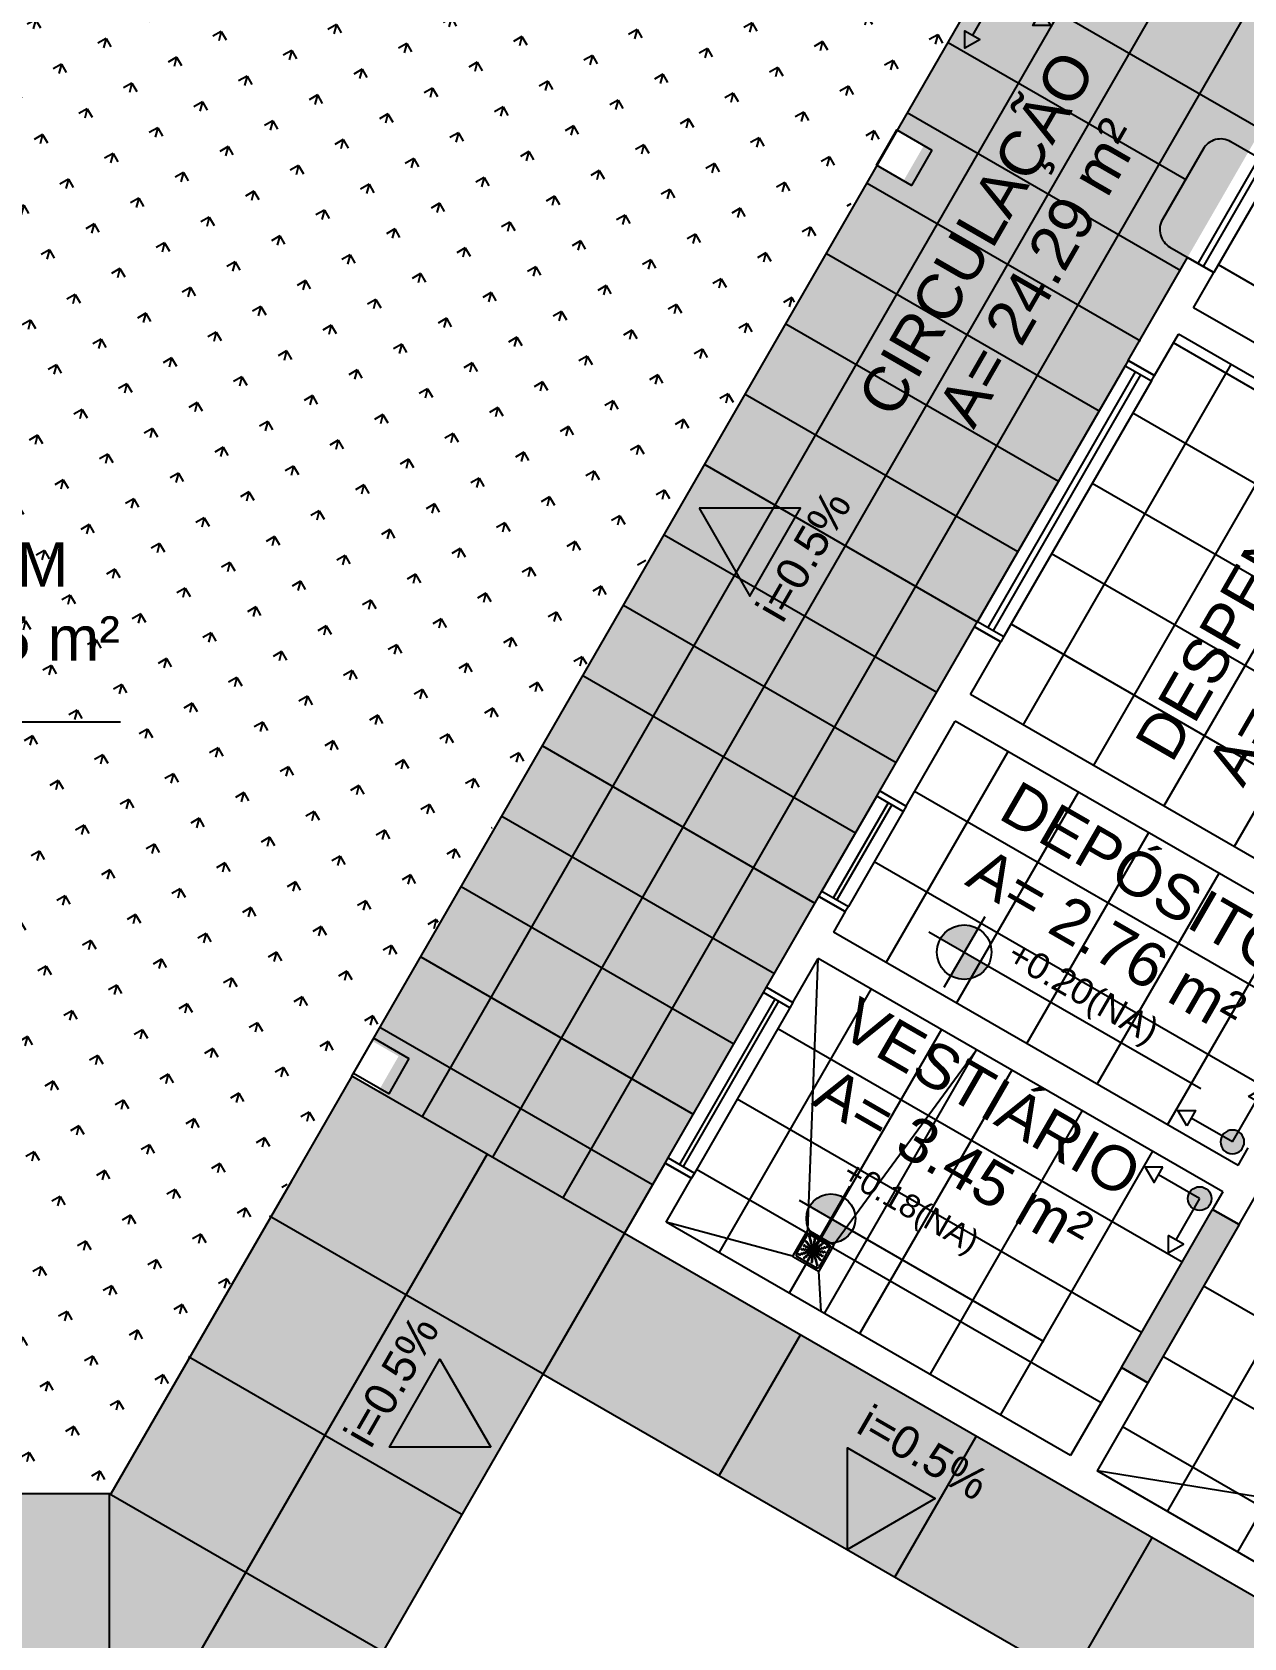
# Model space of a CAD drawing. Header units: millimetres. Extents: x 302 to 436, y 121 to 202.
# Drawn here: x 378.12 to 384.09, y 160.15 to 168.06 of the extents above; entities that cross this region are included whole.
import ezdxf

# ---------------------------------------------------------------- set-up
doc = ezdxf.new("R2010")
doc.units = ezdxf.units.MM
doc.linetypes.add('CONTINU', pattern=[0])
doc.linetypes.add('HIDDEN', pattern=[9.525, 6.35, -3.175])
for name, color, linetype in [('01', 1, 'Continuous'), ('A-ALV', 6, 'Continuous'), ('A-PARED', 5, 'Continuous'), ('A-PAREDE', 5, 'Continuous'), ('A-PISOS-IDEN', 253, 'Continuous'), ('A-PISOS-NIVEL', 1, 'Continuous'), ('A-SOLEIRA', 1, 'Continuous'), ('AR-ESQ', 2, 'Continuous'), ('AR-HACH', 252, 'Continuous'), ('AR-ID-PIS', 1, 'Continuous'), ('AR-VEGETAÇÃO_árvores', 96, 'HIDDEN'), ('ARQ-EQP-VISTA', 1, 'Continuous'), ('ARQ-ESQ-VISTA1', 2, 'Continuous'), ('ARQ-MOB-VISTA', 1, 'CONTINU'), ('ARQ-PIS-VISTA', 8, 'Continuous'), ('ARQ-SMB-1_100', 1, 'Continuous'), ('ARQ-TXT-1_050', 2, 'Continuous'), ('ARQ-TXT-1_100', 2, 'Continuous'), ('ARQ_PISOTÁTIL', 8, 'Continuous')]:
    doc.layers.add(name, color=color, linetype=linetype)
doc.styles.add('ESC-50-A20', font='arial.ttf', dxfattribs={"height": 0.1})
doc.styles.add('FNDE Texto Cota 0050', font='verdana.ttf', dxfattribs={"height": 0.08})

# ---------------------------------------------------------------- blocks, each defined once
blk = doc.blocks.new('GUICHÊ')
at = {"layer": 'ARQ-EQP-VISTA'}
for p, q in [((0.59, 0), (-0.01, 0)), ((0.59, -0.0608), (-0.01, -0.0608)), ((0.59, -0.0908), (-0.01, -0.0908))]:
    blk.add_line(p, q, dxfattribs=at)
blk.add_lwpolyline([(0.59, 0), (0.59, -0.25, -0.414214), (0.49, -0.35), (0.09, -0.35, -0.414214), (-0.01, -0.25), (-0.01, 0)], format="xyb", dxfattribs=at)
blk = doc.blocks.new('ind-pis')
at = {"layer": 'AR-ID-PIS'}
h = blk.add_hatch(color=252, dxfattribs=at)
h.dxf.hatch_style = 1
edge = h.paths.add_edge_path()
edge.add_arc((0, 0), 0.05, 0, 360)
for q in [(-0.2, 0), (0, -0.1995)]:
    blk.add_line((0, 0), q, dxfattribs=at)
for points in [[(-0.2, 0.0371), (-0.2642, 0), (-0.2, -0.0371)], [(-0.0371, -0.1995), (0, -0.2638), (0.0371, -0.1995)]]:
    blk.add_lwpolyline(points, close=True, dxfattribs=at)
blk.add_circle((0, 0), 0.05, dxfattribs=at)
blk = doc.blocks.new('FNDE-Nível Planta-1_100')
at = {"linetype": 'Continuous', "ltscale": 0.5}
h = blk.add_hatch(color=1, dxfattribs=at)
h.paths.add_polyline_path([(135.6568, 7.8132), (135.6568, 7.9812, 0.414214), (135.4888, 7.8132)])
h.paths.add_polyline_path([(135.6568, 7.8132), (135.6568, 7.6452, 0.414214), (135.8248, 7.8132)])
at = {"color": 1}
for p, q in [((135.6568, 8.0652), (135.6568, 7.5612)), ((135.4048, 7.8132), (135.8248, 7.8132)), ((135.8248, 7.8132), (137.338, 7.8132))]:
    blk.add_line(p, q, dxfattribs=at)
blk.add_circle((135.6568, 7.8132), 0.168, dxfattribs=at)
blk = doc.blocks.new('A$C29B145EC')
at = {"layer": '01', "color": 251, "ltscale": 10}
for p, q in [((0, 0.688), (0, 0.012)), ((0.688, 0.7), (0.012, 0.7)), ((0.047, 0.607), (0.047, 0.093)), ((0.607, 0.653), (0.093, 0.653)), ((0.308, 0.379), (0.302, 0.366)), ((0.323, 0.393), (0.312, 0.383)), ((0.341, 0.4), (0.327, 0.395)), ((0.361, 0.4), (0.346, 0.401)), ((0.379, 0.392), (0.366, 0.398)), ((0.393, 0.377), (0.383, 0.388)), ((0.4, 0.359), (0.395, 0.373)), ((0.653, 0.093), (0.653, 0.607)), ((0.7, 0.012), (0.7, 0.688)), ((0.012, 0), (0.688, 0)), ((0.093, 0.047), (0.607, 0.047)), ((0.3, 0.361), (0.299, 0.346)), ((0.3, 0.341), (0.305, 0.327)), ((0.307, 0.323), (0.317, 0.312)), ((0.321, 0.308), (0.334, 0.302)), ((0.339, 0.3), (0.354, 0.299)), ((0.359, 0.3), (0.373, 0.305)), ((0.377, 0.307), (0.388, 0.317)), ((0.392, 0.321), (0.398, 0.334)), ((0.4, 0.339), (0.401, 0.354))]:
    blk.add_line(p, q, dxfattribs=at)
blk.add_circle((0.35, 0.35), 0.0321, dxfattribs=at)
for centre, radius, start, end in [((0.012, 0.688), 0.0117, 90, 180), ((0.093, 0.607), 0.0467, 90, 180), ((0.1, 0.6), 0.0117, 178.1581, 180), ((0.084, 0.576), 0.0245, 45, 79.4403), ((0.078, 0.448), 0.0245, 30.6878, 63.4223), ((0.072, 0.435), 0.0245, 30.6878, 47.2021), ((0.114, 0.46), 0.0245, 210.6878, 247.5), ((0.102, 0.635), 0.0245, 259.2868, 261.8122), ((0.095, 0.586), 0.0245, 45, 81.8122), ((0.12, 0.474), 0.0245, 210.6878, 247.5), ((0.084, 0.576), 0.0245, 8.1878, 45), ((0.114, 0.46), 0.0245, 247.5, 284.3122), ((0.133, 0.583), 0.0245, 188.1878, 225), ((0.12, 0.474), 0.0245, 247.5, 284.3122), ((0.095, 0.586), 0.0245, 8.1878, 45), ((0.133, 0.583), 0.0245, 225, 261.8122), ((0.143, 0.594), 0.0245, 188.1878, 225), ((0.126, 0.413), 0.0245, 67.5, 104.3122), ((0.143, 0.594), 0.0245, 225, 261.8122), ((0.132, 0.426), 0.0245, 67.5, 104.3122), ((0.126, 0.535), 0.0245, 45, 81.8122), ((0.126, 0.413), 0.0245, 30.6878, 67.5), ((0.136, 0.545), 0.0245, 45, 81.8122), ((0.132, 0.426), 0.0245, 30.6878, 67.5), ((0.126, 0.535), 0.0245, 8.1878, 45), ((0.168, 0.438), 0.0245, 210.6878, 247.5), ((0.174, 0.542), 0.0245, 188.1878, 225), ((0.136, 0.545), 0.0245, 8.1878, 45), ((0.174, 0.451), 0.0245, 210.6878, 247.5), ((0.174, 0.542), 0.0245, 225, 261.8122), ((0.168, 0.438), 0.0245, 247.5, 284.3122), ((0.185, 0.552), 0.0245, 188.1878, 225), ((0.174, 0.451), 0.0245, 247.5, 284.3122), ((0.185, 0.552), 0.0245, 225, 261.8122), ((0.167, 0.493), 0.0245, 45, 81.8122), ((0.18, 0.39), 0.0245, 67.5, 104.3122), ((0.186, 0.404), 0.0245, 67.5, 104.3122), ((0.178, 0.504), 0.0245, 45, 81.8122), ((0.167, 0.493), 0.0245, 8.1878, 45), ((0.18, 0.39), 0.0245, 30.6878, 67.5), ((0.216, 0.501), 0.0245, 188.1878, 225), ((0.178, 0.504), 0.0245, 8.1878, 45), ((0.186, 0.404), 0.0245, 30.6878, 67.5), ((0.216, 0.501), 0.0245, 225, 261.8122), ((0.222, 0.415), 0.0245, 210.6878, 247.5), ((0.226, 0.511), 0.0245, 188.1878, 225), ((0.228, 0.429), 0.0245, 210.6878, 247.5), ((0.226, 0.511), 0.0245, 225, 261.8122), ((0.209, 0.452), 0.0245, 45, 81.8122), ((0.222, 0.415), 0.0245, 247.5, 284.3122), ((0.228, 0.429), 0.0245, 247.5, 284.3122), ((0.219, 0.463), 0.0245, 45, 81.8122), ((0.209, 0.452), 0.0245, 8.1878, 45), ((0.234, 0.368), 0.0245, 67.5, 104.3122), ((0.257, 0.459), 0.0245, 188.1878, 225), ((0.24, 0.382), 0.0245, 67.5, 104.3122), ((0.261, 0.595), 0.0245, 165.6878, 202.5), ((0.219, 0.463), 0.0245, 8.1878, 45), ((0.213, 0.607), 0.0245, 345.6878, 11.3885), ((0.261, 0.595), 0.0245, 202.5, 239.3122), ((0.257, 0.459), 0.0245, 225, 261.8122), ((0.267, 0.47), 0.0245, 188.1878, 225), ((0.234, 0.368), 0.0245, 30.6878, 67.5), ((0.236, 0.553), 0.0245, 22.5, 59.3122), ((0.24, 0.382), 0.0245, 30.6878, 67.5), ((0.275, 0.6), 0.0245, 165.6878, 202.5), ((0.267, 0.47), 0.0245, 225, 261.8122), ((0.227, 0.612), 0.0245, 345.6878, 358.0205), ((0.275, 0.6), 0.0245, 202.5, 239.3122), ((0.25, 0.411), 0.0245, 45, 81.8122), ((0.276, 0.393), 0.0245, 210.6878, 247.5), ((0.236, 0.553), 0.0245, 345.6878, 22.5), ((0.283, 0.541), 0.0245, 165.6878, 202.5), ((0.283, 0.541), 0.0245, 202.5, 239.3122), ((0.282, 0.407), 0.0245, 210.6878, 247.5), ((0.25, 0.558), 0.0245, 22.5, 59.3122), ((0.26, 0.421), 0.0245, 45, 81.8122), ((0.25, 0.411), 0.0245, 8.1878, 45), ((0.276, 0.393), 0.0245, 247.5, 284.3122), ((0.258, 0.499), 0.0245, 22.5, 59.3122), ((0.25, 0.558), 0.0245, 345.6878, 22.5), ((0.297, 0.546), 0.0245, 165.6878, 202.5), ((0.282, 0.407), 0.0245, 247.5, 284.3122), ((0.297, 0.546), 0.0245, 202.5, 239.3122), ((0.298, 0.418), 0.0245, 188.1878, 225), ((0.26, 0.421), 0.0245, 8.1878, 45), ((0.258, 0.499), 0.0245, 345.6878, 22.5), ((0.306, 0.487), 0.0245, 165.6878, 202.5), ((0.298, 0.418), 0.0245, 225, 261.8122), ((0.288, 0.346), 0.0245, 67.5, 104.3122), ((0.306, 0.487), 0.0245, 202.5, 239.3122), ((0.272, 0.504), 0.0245, 22.5, 59.3122), ((0.309, 0.429), 0.0245, 188.1878, 225), ((0.294, 0.359), 0.0245, 67.5, 104.3122), ((0.309, 0.429), 0.0245, 225, 261.8122), ((0.281, 0.445), 0.0245, 22.5, 59.3122), ((0.272, 0.504), 0.0245, 345.6878, 22.5), ((0.32, 0.492), 0.0245, 165.6878, 202.5), ((0.291, 0.37), 0.0245, 45, 81.8122), ((0.32, 0.492), 0.0245, 202.5, 239.3122), ((0.294, 0.359), 0.0245, 53.9707, 67.5), ((0.281, 0.445), 0.0245, 345.6878, 22.5), ((0.328, 0.433), 0.0245, 165.6878, 202.5), ((0.302, 0.38), 0.0245, 45, 81.8122), ((0.328, 0.433), 0.0245, 202.5, 239.3122), ((0.295, 0.45), 0.0245, 22.5, 59.3122), ((0.291, 0.37), 0.0245, 34.116, 45), ((0.303, 0.391), 0.0245, 22.5, 59.3122), ((0.295, 0.45), 0.0245, 345.6878, 22.5), ((0.342, 0.438), 0.0245, 165.6878, 202.5), ((0.342, 0.438), 0.0245, 202.5, 239.3122), ((0.302, 0.38), 0.0245, 31.4707, 45), ((0.303, 0.391), 0.0245, 11.616, 22.5), ((0.317, 0.396), 0.0245, 22.5, 59.3122), ((0.361, 0.61), 0.0245, 177.0718, 216.8122), ((0.361, 0.552), 0.0245, 143.1878, 180), ((0.361, 0.552), 0.0245, 180, 216.8122), ((0.362, 0.493), 0.0245, 143.1878, 180), ((0.362, 0.493), 0.0245, 180, 216.8122), ((0.362, 0.435), 0.0245, 143.1878, 180), ((0.362, 0.435), 0.0245, 180, 216.8122), ((0.317, 0.396), 0.0245, 8.9707, 22.5), ((0.322, 0.581), 0.0245, 0, 36.8122), ((0.322, 0.581), 0.0245, 323.1878, 0), ((0.322, 0.522), 0.0245, 0, 36.8122), ((0.322, 0.522), 0.0245, 323.1878, 0), ((0.322, 0.464), 0.0245, 0, 36.8122), ((0.322, 0.464), 0.0245, 323.1878, 0), ((0.322, 0.405), 0.0245, 0, 36.8122), ((0.322, 0.405), 0.0245, 349.116, 0), ((0.376, 0.61), 0.0245, 177.0718, 216.8122), ((0.376, 0.552), 0.0245, 143.1878, 180), ((0.376, 0.552), 0.0245, 180, 216.8122), ((0.376, 0.493), 0.0245, 143.1878, 180), ((0.376, 0.493), 0.0245, 180, 216.8122), ((0.376, 0.435), 0.0245, 143.1878, 180), ((0.376, 0.435), 0.0245, 180, 216.8122), ((0.337, 0.581), 0.0245, 0, 36.8122), ((0.337, 0.581), 0.0245, 323.1878, 0), ((0.337, 0.522), 0.0245, 0, 36.8122), ((0.337, 0.522), 0.0245, 323.1878, 0), ((0.337, 0.464), 0.0245, 0, 36.8122), ((0.337, 0.464), 0.0245, 323.1878, 0), ((0.337, 0.405), 0.0245, 0, 36.8122), ((0.337, 0.405), 0.0245, 346.4707, 0), ((0.346, 0.412), 0.0245, 326.616, 337.5), ((0.346, 0.412), 0.0245, 337.5, 14.3122), ((0.393, 0.424), 0.0245, 157.5, 194.3122), ((0.393, 0.424), 0.0245, 120.6878, 157.5), ((0.359, 0.406), 0.0245, 323.9707, 337.5), ((0.368, 0.466), 0.0245, 300.6878, 337.5), ((0.407, 0.418), 0.0245, 157.5, 194.3122), ((0.359, 0.406), 0.0245, 337.5, 14.3122), ((0.37, 0.409), 0.0245, 304.116, 315), ((0.407, 0.418), 0.0245, 120.6878, 157.5), ((0.37, 0.409), 0.0245, 315, 351.8122), ((0.415, 0.478), 0.0245, 157.5, 194.3122), ((0.368, 0.466), 0.0245, 337.5, 14.3122), ((0.415, 0.478), 0.0245, 120.6878, 157.5), ((0.38, 0.398), 0.0245, 301.4707, 315), ((0.382, 0.46), 0.0245, 300.6878, 337.5), ((0.418, 0.402), 0.0245, 135, 171.8122), ((0.391, 0.397), 0.0245, 281.616, 292.5), ((0.38, 0.398), 0.0245, 315, 351.8122), ((0.391, 0.397), 0.0245, 292.5, 329.3122), ((0.418, 0.402), 0.0245, 98.1878, 135), ((0.39, 0.52), 0.0245, 300.6878, 337.5), ((0.382, 0.46), 0.0245, 337.5, 14.3122), ((0.429, 0.391), 0.0245, 135, 171.8122), ((0.429, 0.472), 0.0245, 157.5, 194.3122), ((0.429, 0.472), 0.0245, 120.6878, 157.5), ((0.396, 0.383), 0.0245, 292.5, 329.3122), ((0.429, 0.391), 0.0245, 98.1878, 135), ((0.433, 0.372), 0.0245, 112.5, 149.3122), ((0.438, 0.532), 0.0245, 157.5, 194.3122), ((0.39, 0.52), 0.0245, 337.5, 14.3122), ((0.411, 0.45), 0.0245, 278.1878, 315), ((0.438, 0.532), 0.0245, 120.6878, 157.5), ((0.404, 0.514), 0.0245, 300.6878, 337.5), ((0.438, 0.358), 0.0245, 112.5, 149.3122), ((0.433, 0.372), 0.0245, 75.6878, 112.5), ((0.413, 0.574), 0.0245, 300.6878, 337.5), ((0.421, 0.44), 0.0245, 278.1878, 315), ((0.451, 0.526), 0.0245, 157.5, 194.3122), ((0.404, 0.514), 0.0245, 337.5, 14.3122), ((0.411, 0.45), 0.0245, 315, 351.8122), ((0.451, 0.526), 0.0245, 120.6878, 157.5), ((0.438, 0.358), 0.0245, 75.6878, 112.5), ((0.46, 0.586), 0.0245, 157.5, 194.3122), ((0.413, 0.574), 0.0245, 337.5, 14.3122), ((0.459, 0.443), 0.0245, 135, 171.8122), ((0.46, 0.586), 0.0245, 120.6878, 157.5), ((0.445, 0.419), 0.0245, 255.6878, 292.5), ((0.426, 0.568), 0.0245, 300.6878, 337.5), ((0.421, 0.44), 0.0245, 315, 351.8122), ((0.459, 0.443), 0.0245, 98.1878, 135), ((0.45, 0.405), 0.0245, 255.6878, 292.5), ((0.47, 0.433), 0.0245, 135, 171.8122), ((0.435, 0.628), 0.0245, 300.6878, 317.2021), ((0.474, 0.58), 0.0245, 157.5, 194.3122), ((0.426, 0.568), 0.0245, 337.5, 14.3122), ((0.474, 0.58), 0.0245, 120.6878, 157.5), ((0.47, 0.433), 0.0245, 98.1878, 135), ((0.445, 0.419), 0.0245, 292.5, 329.3122), ((0.452, 0.491), 0.0245, 278.1878, 315), ((0.45, 0.405), 0.0245, 292.5, 329.3122), ((0.448, 0.622), 0.0245, 300.6878, 333.4223), ((0.463, 0.481), 0.0245, 278.1878, 315), ((0.487, 0.394), 0.0245, 112.5, 149.3122), ((0.452, 0.491), 0.0245, 315, 351.8122), ((0.492, 0.38), 0.0245, 112.5, 149.3122), ((0.501, 0.484), 0.0245, 135, 171.8122), ((0.487, 0.394), 0.0245, 75.6878, 112.5), ((0.463, 0.481), 0.0245, 315, 351.8122), ((0.501, 0.484), 0.0245, 98.1878, 135), ((0.492, 0.38), 0.0245, 75.6878, 112.5), ((0.511, 0.474), 0.0245, 135, 171.8122), ((0.499, 0.442), 0.0245, 255.6878, 292.5), ((0.511, 0.474), 0.0245, 98.1878, 135), ((0.493, 0.533), 0.0245, 278.1878, 315), ((0.504, 0.428), 0.0245, 255.6878, 292.5), ((0.504, 0.522), 0.0245, 278.1878, 315), ((0.499, 0.442), 0.0245, 292.5, 329.3122), ((0.493, 0.533), 0.0245, 315, 351.8122), ((0.504, 0.428), 0.0245, 292.5, 329.3122), ((0.542, 0.526), 0.0245, 135, 171.8122), ((0.541, 0.417), 0.0245, 112.5, 149.3122), ((0.504, 0.522), 0.0245, 315, 351.8122), ((0.542, 0.526), 0.0245, 98.1878, 135), ((0.546, 0.403), 0.0245, 112.5, 149.3122), ((0.552, 0.515), 0.0245, 135, 171.8122), ((0.541, 0.417), 0.0245, 75.6878, 112.5), ((0.552, 0.515), 0.0245, 98.1878, 135), ((0.546, 0.403), 0.0245, 75.6878, 112.5), ((0.535, 0.574), 0.0245, 278.1878, 315), ((0.553, 0.464), 0.0245, 255.6878, 292.5), ((0.545, 0.564), 0.0245, 278.1878, 315), ((0.535, 0.574), 0.0245, 315, 351.8122), ((0.558, 0.45), 0.0245, 255.6878, 292.5), ((0.583, 0.567), 0.0245, 135, 171.8122), ((0.553, 0.464), 0.0245, 292.5, 329.3122), ((0.545, 0.564), 0.0245, 315, 351.8122), ((0.583, 0.567), 0.0245, 98.1878, 135), ((0.558, 0.45), 0.0245, 292.5, 329.3122), ((0.594, 0.557), 0.0245, 135, 171.8122), ((0.595, 0.439), 0.0245, 112.5, 149.3122), ((0.594, 0.557), 0.0245, 98.1878, 135), ((0.576, 0.616), 0.0245, 278.1878, 315), ((0.6, 0.425), 0.0245, 112.5, 149.3122), ((0.595, 0.439), 0.0245, 75.6878, 112.5), ((0.586, 0.605), 0.0245, 278.1878, 315), ((0.6, 0.425), 0.0245, 75.6878, 112.5), ((0.576, 0.616), 0.0245, 315, 349.4403), ((0.607, 0.487), 0.0245, 255.6878, 281.3885), ((0.586, 0.605), 0.0245, 315, 351.8122), ((0.612, 0.473), 0.0245, 255.6878, 268.0205), ((0.607, 0.607), 0.0467, 0, 90), ((0.688, 0.688), 0.0117, 0, 90), ((0.012, 0.012), 0.0117, 180, 270), ((0.093, 0.093), 0.0467, 180, 270), ((0.09, 0.376), 0.0245, 267.0718, 270), ((0.09, 0.361), 0.0245, 267.0718, 270), ((0.088, 0.227), 0.0245, 75.6878, 88.0205), ((0.093, 0.213), 0.0245, 75.6878, 101.3885), ((0.114, 0.095), 0.0245, 135, 171.8122), ((0.065, 0.102), 0.0245, 349.2868, 351.8122), ((0.09, 0.376), 0.0245, 270, 306.8122), ((0.09, 0.361), 0.0245, 270, 306.8122), ((0.1, 0.275), 0.0245, 255.6878, 292.5), ((0.114, 0.095), 0.0245, 98.1878, 135), ((0.105, 0.261), 0.0245, 255.6878, 292.5), ((0.124, 0.084), 0.0245, 135, 169.4403), ((0.119, 0.337), 0.0245, 90, 126.8122), ((0.119, 0.322), 0.0245, 90, 126.8122), ((0.124, 0.084), 0.0245, 98.1878, 135), ((0.1, 0.275), 0.0245, 292.5, 329.3122), ((0.106, 0.143), 0.0245, 278.1878, 315), ((0.105, 0.261), 0.0245, 292.5, 329.3122), ((0.119, 0.337), 0.0245, 53.1878, 90), ((0.119, 0.322), 0.0245, 53.1878, 90), ((0.117, 0.133), 0.0245, 278.1878, 315), ((0.142, 0.25), 0.0245, 112.5, 149.3122), ((0.106, 0.143), 0.0245, 315, 351.8122), ((0.147, 0.236), 0.0245, 112.5, 149.3122), ((0.155, 0.136), 0.0245, 135, 171.8122), ((0.142, 0.25), 0.0245, 75.6878, 112.5), ((0.148, 0.376), 0.0245, 233.1878, 270), ((0.148, 0.361), 0.0245, 233.1878, 270), ((0.117, 0.133), 0.0245, 315, 351.8122), ((0.155, 0.136), 0.0245, 98.1878, 135), ((0.147, 0.236), 0.0245, 75.6878, 112.5), ((0.165, 0.126), 0.0245, 135, 171.8122), ((0.148, 0.376), 0.0245, 270, 306.8122), ((0.148, 0.361), 0.0245, 270, 306.8122), ((0.154, 0.297), 0.0245, 255.6878, 292.5), ((0.165, 0.126), 0.0245, 98.1878, 135), ((0.148, 0.185), 0.0245, 278.1878, 315), ((0.159, 0.283), 0.0245, 255.6878, 292.5), ((0.158, 0.174), 0.0245, 278.1878, 315), ((0.178, 0.337), 0.0245, 90, 126.8122), ((0.178, 0.322), 0.0245, 90, 126.8122), ((0.154, 0.297), 0.0245, 292.5, 329.3122), ((0.148, 0.185), 0.0245, 315, 351.8122), ((0.159, 0.283), 0.0245, 292.5, 329.3122), ((0.196, 0.178), 0.0245, 135, 171.8122), ((0.196, 0.272), 0.0245, 112.5, 149.3122), ((0.158, 0.174), 0.0245, 315, 351.8122), ((0.178, 0.337), 0.0245, 53.1878, 90), ((0.178, 0.322), 0.0245, 53.1878, 90), ((0.196, 0.178), 0.0245, 98.1878, 135), ((0.201, 0.258), 0.0245, 112.5, 149.3122), ((0.207, 0.167), 0.0245, 135, 171.8122), ((0.196, 0.272), 0.0245, 75.6878, 112.5), ((0.207, 0.167), 0.0245, 98.1878, 135), ((0.207, 0.376), 0.0245, 233.1878, 270), ((0.207, 0.362), 0.0245, 233.1878, 270), ((0.201, 0.258), 0.0245, 75.6878, 112.5), ((0.189, 0.226), 0.0245, 278.1878, 315), ((0.208, 0.32), 0.0245, 255.6878, 292.5), ((0.199, 0.216), 0.0245, 278.1878, 315), ((0.189, 0.226), 0.0245, 315, 351.8122), ((0.207, 0.376), 0.0245, 270, 306.8122), ((0.207, 0.362), 0.0245, 270, 306.8122), ((0.213, 0.306), 0.0245, 255.6878, 292.5), ((0.237, 0.219), 0.0245, 135, 171.8122), ((0.208, 0.32), 0.0245, 292.5, 329.3122), ((0.199, 0.216), 0.0245, 315, 351.8122), ((0.237, 0.219), 0.0245, 98.1878, 135), ((0.236, 0.337), 0.0245, 90, 126.8122), ((0.236, 0.322), 0.0245, 90, 126.8122), ((0.213, 0.306), 0.0245, 292.5, 329.3122), ((0.248, 0.209), 0.0245, 135, 171.8122), ((0.25, 0.295), 0.0245, 112.5, 149.3122), ((0.252, 0.078), 0.0245, 120.6878, 153.4223), ((0.248, 0.209), 0.0245, 98.1878, 135), ((0.255, 0.281), 0.0245, 112.5, 149.3122), ((0.23, 0.267), 0.0245, 278.1878, 315), ((0.236, 0.337), 0.0245, 53.1878, 90), ((0.236, 0.322), 0.0245, 53.1878, 90), ((0.226, 0.12), 0.0245, 300.6878, 337.5), ((0.25, 0.295), 0.0245, 75.6878, 112.5), ((0.241, 0.257), 0.0245, 278.1878, 315), ((0.255, 0.281), 0.0245, 75.6878, 112.5), ((0.23, 0.267), 0.0245, 315, 351.8122), ((0.265, 0.072), 0.0245, 120.6878, 137.2021), ((0.274, 0.132), 0.0245, 157.5, 194.3122), ((0.226, 0.12), 0.0245, 337.5, 14.3122), ((0.265, 0.376), 0.0245, 233.1878, 270), ((0.265, 0.362), 0.0245, 233.1878, 270), ((0.274, 0.132), 0.0245, 120.6878, 157.5), ((0.24, 0.114), 0.0245, 300.6878, 337.5), ((0.279, 0.26), 0.0245, 135, 171.8122), ((0.262, 0.342), 0.0245, 255.6878, 292.5), ((0.241, 0.257), 0.0245, 315, 351.8122), ((0.267, 0.328), 0.0245, 255.6878, 292.5), ((0.279, 0.26), 0.0245, 98.1878, 135), ((0.249, 0.174), 0.0245, 300.6878, 337.5), ((0.287, 0.126), 0.0245, 157.5, 194.3122), ((0.24, 0.114), 0.0245, 337.5, 14.3122), ((0.265, 0.376), 0.0245, 270, 306.8122), ((0.265, 0.362), 0.0245, 270, 306.8122), ((0.289, 0.25), 0.0245, 135, 171.8122), ((0.287, 0.126), 0.0245, 120.6878, 157.5), ((0.262, 0.342), 0.0245, 292.5, 329.3122), ((0.249, 0.174), 0.0245, 337.5, 14.3122), ((0.289, 0.25), 0.0245, 98.1878, 135), ((0.296, 0.186), 0.0245, 157.5, 194.3122), ((0.296, 0.186), 0.0245, 120.6878, 157.5), ((0.271, 0.309), 0.0245, 278.1878, 315), ((0.262, 0.168), 0.0245, 300.6878, 337.5), ((0.267, 0.328), 0.0245, 292.5, 329.3122), ((0.295, 0.337), 0.0245, 90, 126.8122), ((0.295, 0.322), 0.0245, 90, 126.8122), ((0.304, 0.317), 0.0245, 112.5, 149.3122), ((0.271, 0.228), 0.0245, 300.6878, 337.5), ((0.282, 0.298), 0.0245, 278.1878, 315), ((0.31, 0.18), 0.0245, 157.5, 194.3122), ((0.262, 0.168), 0.0245, 337.5, 14.3122), ((0.31, 0.18), 0.0245, 120.6878, 157.5), ((0.309, 0.303), 0.0245, 112.5, 149.3122), ((0.271, 0.309), 0.0245, 315, 351.8122), ((0.304, 0.317), 0.0245, 98.9707, 112.5), ((0.318, 0.24), 0.0245, 157.5, 194.3122), ((0.271, 0.228), 0.0245, 337.5, 14.3122), ((0.295, 0.337), 0.0245, 76.4707, 90), ((0.295, 0.322), 0.0245, 79.116, 90), ((0.32, 0.302), 0.0245, 135, 171.8122), ((0.318, 0.24), 0.0245, 120.6878, 157.5), ((0.285, 0.222), 0.0245, 300.6878, 337.5), ((0.288, 0.346), 0.0245, 56.616, 67.5), ((0.282, 0.298), 0.0245, 315, 351.8122), ((0.309, 0.303), 0.0245, 101.616, 112.5), ((0.32, 0.302), 0.0245, 121.4707, 135), ((0.33, 0.291), 0.0245, 135, 171.8122), ((0.293, 0.282), 0.0245, 300.6878, 337.5), ((0.285, 0.222), 0.0245, 337.5, 14.3122), ((0.332, 0.234), 0.0245, 157.5, 194.3122), ((0.332, 0.234), 0.0245, 120.6878, 157.5), ((0.33, 0.291), 0.0245, 124.116, 135), ((0.341, 0.294), 0.0245, 157.5, 194.3122), ((0.293, 0.282), 0.0245, 337.5, 14.3122), ((0.341, 0.294), 0.0245, 143.9707, 157.5), ((0.307, 0.276), 0.0245, 300.6878, 337.5), ((0.307, 0.276), 0.0245, 337.5, 14.3122), ((0.354, 0.288), 0.0245, 157.5, 194.3122), ((0.354, 0.288), 0.0245, 146.616, 157.5), ((0.363, 0.295), 0.0245, 166.4707, 180), ((0.363, 0.295), 0.0245, 180, 216.8122), ((0.363, 0.236), 0.0245, 143.1878, 180), ((0.363, 0.236), 0.0245, 180, 216.8122), ((0.363, 0.178), 0.0245, 143.1878, 180), ((0.363, 0.178), 0.0245, 180, 216.8122), ((0.363, 0.119), 0.0245, 143.1878, 180), ((0.363, 0.119), 0.0245, 180, 216.8122), ((0.324, 0.265), 0.0245, 0, 36.8122), ((0.324, 0.265), 0.0245, 323.1878, 0), ((0.324, 0.207), 0.0245, 0, 36.8122), ((0.324, 0.207), 0.0245, 323.1878, 0), ((0.324, 0.148), 0.0245, 0, 36.8122), ((0.324, 0.148), 0.0245, 323.1878, 0), ((0.324, 0.09), 0.0245, 0, 36.8122), ((0.324, 0.09), 0.0245, 357.0718, 0), ((0.378, 0.295), 0.0245, 169.116, 180), ((0.378, 0.295), 0.0245, 180, 216.8122), ((0.378, 0.236), 0.0245, 143.1878, 180), ((0.378, 0.236), 0.0245, 180, 216.8122), ((0.378, 0.178), 0.0245, 143.1878, 180), ((0.378, 0.178), 0.0245, 180, 216.8122), ((0.378, 0.119), 0.0245, 143.1878, 180), ((0.378, 0.119), 0.0245, 180, 216.8122), ((0.338, 0.265), 0.0245, 0, 36.8122), ((0.338, 0.265), 0.0245, 323.1878, 0), ((0.338, 0.207), 0.0245, 0, 36.8122), ((0.338, 0.207), 0.0245, 323.1878, 0), ((0.339, 0.148), 0.0245, 0, 36.8122), ((0.339, 0.148), 0.0245, 323.1878, 0), ((0.339, 0.09), 0.0245, 0, 36.8122), ((0.383, 0.304), 0.0245, 188.9707, 202.5), ((0.383, 0.304), 0.0245, 202.5, 239.3122), ((0.339, 0.09), 0.0245, 357.0718, 0), ((0.358, 0.262), 0.0245, 22.5, 59.3122), ((0.397, 0.309), 0.0245, 191.616, 202.5), ((0.397, 0.309), 0.0245, 202.5, 239.3122), ((0.398, 0.32), 0.0245, 211.4707, 225), ((0.398, 0.32), 0.0245, 225, 261.8122), ((0.358, 0.262), 0.0245, 345.6878, 22.5), ((0.405, 0.25), 0.0245, 165.6878, 202.5), ((0.405, 0.25), 0.0245, 202.5, 239.3122), ((0.372, 0.267), 0.0245, 22.5, 59.3122), ((0.409, 0.33), 0.0245, 214.116, 225), ((0.409, 0.33), 0.0245, 225, 261.8122), ((0.406, 0.341), 0.0245, 233.9707, 247.5), ((0.38, 0.208), 0.0245, 22.5, 59.3122), ((0.372, 0.267), 0.0245, 345.6878, 22.5), ((0.391, 0.271), 0.0245, 45, 81.8122), ((0.419, 0.255), 0.0245, 165.6878, 202.5), ((0.419, 0.255), 0.0245, 202.5, 239.3122), ((0.406, 0.341), 0.0245, 247.5, 284.3122), ((0.412, 0.354), 0.0245, 236.616, 247.5), ((0.396, 0.383), 0.0245, 278.9707, 292.5), ((0.405, 0.363), 0.0245, 256.4707, 270), ((0.405, 0.378), 0.0245, 259.116, 270), ((0.412, 0.354), 0.0245, 247.5, 284.3122), ((0.38, 0.208), 0.0245, 345.6878, 22.5), ((0.428, 0.196), 0.0245, 165.6878, 202.5), ((0.405, 0.378), 0.0245, 270, 306.8122), ((0.405, 0.363), 0.0245, 270, 306.8122), ((0.402, 0.282), 0.0245, 45, 81.8122), ((0.428, 0.196), 0.0245, 202.5, 239.3122), ((0.394, 0.213), 0.0245, 22.5, 59.3122), ((0.391, 0.271), 0.0245, 8.1878, 45), ((0.418, 0.293), 0.0245, 67.5, 104.3122), ((0.44, 0.279), 0.0245, 188.1878, 225), ((0.403, 0.154), 0.0245, 22.5, 59.3122), ((0.394, 0.213), 0.0245, 345.6878, 22.5), ((0.442, 0.201), 0.0245, 165.6878, 202.5), ((0.424, 0.307), 0.0245, 67.5, 104.3122), ((0.402, 0.282), 0.0245, 8.1878, 45), ((0.442, 0.201), 0.0245, 202.5, 239.3122), ((0.435, 0.338), 0.0245, 90, 126.8122), ((0.435, 0.324), 0.0245, 90, 126.8122), ((0.44, 0.279), 0.0245, 225, 261.8122), ((0.45, 0.289), 0.0245, 188.1878, 225), ((0.403, 0.154), 0.0245, 345.6878, 22.5), ((0.45, 0.142), 0.0245, 165.6878, 202.5), ((0.418, 0.293), 0.0245, 30.6878, 67.5), ((0.45, 0.142), 0.0245, 202.5, 239.3122), ((0.417, 0.159), 0.0245, 22.5, 59.3122), ((0.424, 0.307), 0.0245, 30.6878, 67.5), ((0.45, 0.289), 0.0245, 225, 261.8122), ((0.435, 0.338), 0.0245, 53.1878, 90), ((0.435, 0.324), 0.0245, 53.1878, 90), ((0.433, 0.23), 0.0245, 45, 81.8122), ((0.425, 0.1), 0.0245, 22.5, 59.3122), ((0.46, 0.318), 0.0245, 210.6878, 247.5), ((0.417, 0.159), 0.0245, 345.6878, 22.5), ((0.464, 0.147), 0.0245, 165.6878, 202.5), ((0.464, 0.147), 0.0245, 202.5, 239.3122), ((0.466, 0.332), 0.0245, 210.6878, 247.5), ((0.443, 0.241), 0.0245, 45, 81.8122), ((0.425, 0.1), 0.0245, 345.6878, 22.5), ((0.473, 0.088), 0.0245, 165.6878, 178.0205), ((0.464, 0.378), 0.0245, 233.1878, 270), ((0.464, 0.363), 0.0245, 233.1878, 270), ((0.433, 0.23), 0.0245, 8.1878, 45), ((0.46, 0.318), 0.0245, 247.5, 284.3122), ((0.439, 0.105), 0.0245, 22.5, 59.3122), ((0.466, 0.332), 0.0245, 247.5, 284.3122), ((0.481, 0.237), 0.0245, 188.1878, 225), ((0.443, 0.241), 0.0245, 8.1878, 45), ((0.439, 0.105), 0.0245, 345.6878, 22.5), ((0.487, 0.093), 0.0245, 165.6878, 191.3885), ((0.464, 0.378), 0.0245, 270, 306.8122), ((0.464, 0.363), 0.0245, 270, 306.8122), ((0.481, 0.237), 0.0245, 225, 261.8122), ((0.472, 0.271), 0.0245, 67.5, 104.3122), ((0.491, 0.248), 0.0245, 188.1878, 225), ((0.478, 0.285), 0.0245, 67.5, 104.3122), ((0.491, 0.248), 0.0245, 225, 261.8122), ((0.474, 0.189), 0.0245, 45, 81.8122), ((0.493, 0.338), 0.0245, 90, 126.8122), ((0.493, 0.324), 0.0245, 90, 126.8122), ((0.472, 0.271), 0.0245, 30.6878, 67.5), ((0.478, 0.285), 0.0245, 30.6878, 67.5), ((0.484, 0.199), 0.0245, 45, 81.8122), ((0.474, 0.189), 0.0245, 8.1878, 45), ((0.493, 0.338), 0.0245, 53.1878, 90), ((0.493, 0.324), 0.0245, 53.1878, 90), ((0.514, 0.296), 0.0245, 210.6878, 247.5), ((0.522, 0.196), 0.0245, 188.1878, 225), ((0.52, 0.31), 0.0245, 210.6878, 247.5), ((0.484, 0.199), 0.0245, 8.1878, 45), ((0.514, 0.296), 0.0245, 247.5, 284.3122), ((0.522, 0.196), 0.0245, 225, 261.8122), ((0.522, 0.378), 0.0245, 233.1878, 270), ((0.522, 0.363), 0.0245, 233.1878, 270), ((0.533, 0.207), 0.0245, 188.1878, 225), ((0.52, 0.31), 0.0245, 247.5, 284.3122), ((0.533, 0.207), 0.0245, 225, 261.8122), ((0.515, 0.148), 0.0245, 45, 81.8122), ((0.526, 0.249), 0.0245, 67.5, 104.3122), ((0.522, 0.378), 0.0245, 270, 306.8122), ((0.522, 0.363), 0.0245, 270, 306.8122), ((0.532, 0.262), 0.0245, 67.5, 104.3122), ((0.526, 0.158), 0.0245, 45, 81.8122), ((0.515, 0.148), 0.0245, 8.1878, 45), ((0.526, 0.249), 0.0245, 30.6878, 67.5), ((0.552, 0.339), 0.0245, 90, 126.8122), ((0.552, 0.324), 0.0245, 90, 126.8122), ((0.564, 0.155), 0.0245, 188.1878, 225), ((0.532, 0.262), 0.0245, 30.6878, 67.5), ((0.526, 0.158), 0.0245, 8.1878, 45), ((0.568, 0.274), 0.0245, 210.6878, 247.5), ((0.564, 0.155), 0.0245, 225, 261.8122), ((0.574, 0.165), 0.0245, 188.1878, 225), ((0.552, 0.339), 0.0245, 53.1878, 90), ((0.552, 0.324), 0.0245, 53.1878, 90), ((0.574, 0.287), 0.0245, 210.6878, 247.5), ((0.574, 0.165), 0.0245, 225, 261.8122), ((0.568, 0.274), 0.0245, 247.5, 284.3122), ((0.557, 0.106), 0.0245, 45, 81.8122), ((0.574, 0.287), 0.0245, 247.5, 284.3122), ((0.581, 0.378), 0.0245, 233.1878, 270), ((0.581, 0.363), 0.0245, 233.1878, 270), ((0.567, 0.117), 0.0245, 45, 81.8122), ((0.58, 0.226), 0.0245, 67.5, 104.3122), ((0.557, 0.106), 0.0245, 8.1878, 45), ((0.586, 0.24), 0.0245, 67.5, 104.3122), ((0.581, 0.378), 0.0245, 270, 306.8122), ((0.581, 0.363), 0.0245, 270, 306.8122), ((0.605, 0.114), 0.0245, 188.1878, 225), ((0.567, 0.117), 0.0245, 8.1878, 45), ((0.605, 0.114), 0.0245, 225, 261.8122), ((0.58, 0.226), 0.0245, 30.6878, 67.5), ((0.616, 0.124), 0.0245, 188.1878, 225), ((0.61, 0.339), 0.0245, 90, 126.8122), ((0.61, 0.324), 0.0245, 90, 126.8122), ((0.586, 0.24), 0.0245, 30.6878, 67.5), ((0.616, 0.124), 0.0245, 225, 259.4403), ((0.622, 0.252), 0.0245, 210.6878, 243.4223), ((0.598, 0.065), 0.0245, 79.2868, 81.8122), ((0.628, 0.265), 0.0245, 210.6878, 227.2021), ((0.607, 0.093), 0.0467, 270, 0), ((0.61, 0.339), 0.0245, 87.0718, 90), ((0.61, 0.324), 0.0245, 87.0718, 90), ((0.688, 0.012), 0.0117, 270, 0)]:
    blk.add_arc(centre, radius, start, end, dxfattribs=at)

msp = doc.modelspace()

# ---------------------------------------------------------------- hatches: boundary and pattern name
at = {"layer": 'A-PISOS-NIVEL', "ltscale": 10}
h = msp.add_hatch(dxfattribs=at)
h.set_pattern_fill('AR-SAND', color=256, scale=0.004, style=0)
h.set_pattern_definition([(37.5, (148.40046, 130.1281), (-0.00640013, 0.1957653), [0, -0.154432, 0, -0.17272, 0, -0.1651]), (7.5, (148.40046, 130.1281), (0.1798093, 0.28673004), [0, -0.083312, 0, -0.139192, 0, -0.05334]), (327.5, (148.2755, 130.1281), (0.31639695, 0.00057487), [0, -0.0508, 0, -0.18288, 0, -0.23876]), (317.5, (148.2755, 130.1281), (0.30542258, 0.08917173), [0, -0.0254, 0, -0.119888, 0, -0.13716])])
h.paths.add_polyline_path([(379.9246, 163.0196), (379.8247, 162.8464), (381.0374, 162.1468), (388.907, 175.7899), (387.6943, 176.4894), (387.5943, 176.3161), (387.4644, 176.3911), (384.9786, 172.0816), (385.1086, 172.0067), (385.0086, 171.8334), (384.8787, 171.9084), (382.3804, 167.5773), (382.5103, 167.5023), (382.4104, 167.3291), (382.2805, 167.404), (379.7947, 163.0946)])
at = {"layer": 'AR-VEGETAÇÃO_árvores'}
h = msp.add_hatch(dxfattribs=at)
h.set_pattern_fill('GRASS', color=256, scale=0.01, angle=165)
h.set_pattern_definition([(255, (5.30388, 111.83571), (0.127, -0.21997045), [0.047625, -0.31158524]), (210, (5.30388, 111.83571), (0.127, -0.21997045), [0.047625, -0.206375]), (300, (5.30388, 111.83571), (0.21997045, 0.127), [0.047625, -0.206375])])
h.paths.add_polyline_path([(375.6322, 160.8646), (378.4997, 160.8646), (382.8137, 168.3696), (379.4901, 170.2801), (378.2399, 168.1146), (375.6322, 168.1146)])
at = {"layer": 'ARQ-PIS-VISTA'}
h = msp.add_hatch(dxfattribs=at)
h.set_pattern_fill('DOTS', color=251, scale=0.08, angle=165)
h.set_pattern_definition([(165, (5.30388, 111.83571), (-0.09420631, -0.10623757), [0, -0.127])])
h.paths.add_polyline_path([(367.2316, 162.1521), (368.8698, 159.3146), (372.6322, 159.3146), (372.6322, 151.8966), (375.6322, 151.8966), (375.6322, 159.3146), (379.4022, 159.3146), (380.6366, 161.4545), (385.4452, 158.6808), (385.845, 159.3738), (379.6948, 162.9213), (378.5076, 160.8646), (375.6322, 160.8646), (375.6322, 168.1146), (372.6322, 168.1146), (372.6322, 160.8646), (369.7646, 160.8646), (368.5739, 162.9271)])
at = {"layer": 'ARQ_PISOTÁTIL'}
h = msp.add_hatch(color=256, dxfattribs=at)
h.dxf.hatch_style = 1
h.set_gradient(color1=(173, 173, 173), color2=(173, 173, 173), tint=1)
h.paths.add_polyline_path([(384.0641, 162.1904), (383.9341, 162.2653), (383.4844, 161.4857), (383.6144, 161.4108)])

# ---------------------------------------------------------------- linework, layer by layer
at = {"layer": 'A-ALV', "color": 253}
msp.add_line((384.9712, 160.7162), (383.3645, 160.9777), dxfattribs=at)
at = {"layer": 'A-PARED'}
for points in [[(382.5512, 167.482), (382.4512, 167.3088), (382.278, 167.4088), (382.378, 167.582)], [(379.9758, 163.008), (379.8758, 162.8348), (379.7026, 162.9348), (379.8026, 163.108)]]:
    msp.add_lwpolyline(points, close=True, dxfattribs=at)
at = {"layer": 'A-PAREDE'}
for p, q in [((383.5176, 166.4466), (383.8105, 166.9544)), ((383.9404, 166.8794), (383.8105, 166.9544)), ((383.8105, 166.9544), (383.9404, 166.8794)), ((383.8405, 166.7062), (383.9404, 166.8794)), ((386.0494, 165.4321), (383.8405, 166.7062)), ((383.6475, 166.3717), (383.7656, 166.5763)), ((385.7579, 165.4271), (383.7656, 166.5763)), ((383.5176, 166.4466), (383.6475, 166.3717)), ((382.2947, 164.3266), (382.7612, 165.1353)), ((382.7413, 164.8005), (382.8912, 165.0604)), ((382.7612, 165.1353), (382.8912, 165.0604)), ((384.7336, 163.6513), (382.7413, 164.8005)), ((382.4247, 164.2516), (382.6663, 164.6706)), ((384.6586, 163.5214), (382.6663, 164.6706)), ((382.2947, 164.3266), (382.4247, 164.2516)), ((381.7369, 163.3596), (381.9949, 163.8069)), ((381.9949, 163.8069), (382.1249, 163.7319)), ((382.1249, 163.7319), (382.0667, 163.6311)), ((384.059, 162.4819), (382.0667, 163.6311)), ((381.8669, 163.2846), (381.9918, 163.5012)), ((383.9841, 162.352), (381.9918, 163.5012)), ((381.7369, 163.3596), (381.8669, 163.2846)), ((384.059, 162.4819), (384.109, 162.5685)), ((381.0374, 162.1468), (381.2373, 162.4933)), ((381.2373, 162.4933), (381.3672, 162.4184)), ((384.0641, 162.1904), (384.2389, 162.4936)), ((381.2423, 162.2018), (381.3672, 162.4184)), ((383.9841, 162.352), (383.9341, 162.2653)), ((384.0641, 162.1904), (383.9341, 162.2653)), ((383.9341, 162.2653), (384.0641, 162.1904)), ((385.152, 159.7735), (381.0374, 162.1468)), ((383.2346, 161.0526), (381.2423, 162.2018)), ((383.4844, 161.4857), (383.2346, 161.0526)), ((383.6144, 161.4108), (383.4844, 161.4857)), ((383.4844, 161.4857), (383.6144, 161.4108)), ((383.6144, 161.4108), (383.3645, 160.9777)), ((385.097, 159.9784), (383.3645, 160.9777))]:
    msp.add_line(p, q, dxfattribs=at)
at = {"layer": 'A-PISOS-IDEN'}
for p, q in [((381.9407, 162.1631), (381.9918, 163.5012)), ((382.0675, 162.0903), (382.7714, 163.0515)), ((381.8649, 162.0344), (381.2423, 162.2018)), ((381.9925, 161.9604), (382.0046, 161.7621))]:
    msp.add_line(p, q, dxfattribs=at)
at = {"layer": 'A-PISOS-NIVEL', "color": 2}
for p, q in [((379.6948, 162.9213), (382.8301, 168.3569)), ((381.0374, 162.1468), (379.6948, 162.9213))]:
    msp.add_line(p, q, dxfattribs=at)
at = {"layer": 'A-PISOS-NIVEL', "color": 1}
for p, q in [((385.9547, 165.7683), (383.9624, 166.9176)), ((379.6948, 162.9213), (379.295, 162.2283)), ((379.3964, 162.404), (378.5076, 160.8646)), ((379.4022, 159.3146), (380.6374, 161.454)), ((380.6374, 161.454), (389.9686, 156.0716)), ((378.5076, 160.8646), (375.6322, 160.8646))]:
    msp.add_line(p, q, dxfattribs=at)
at = {"layer": 'A-SOLEIRA'}
for p, q in [((382.0219, 161.7521), (382.7714, 163.0515)), ((383.4844, 161.4857), (383.9341, 162.2653)), ((384.0641, 162.1904), (383.6144, 161.4108))]:
    msp.add_line(p, q, dxfattribs=at)
at = {"layer": 'AR-ESQ', "color": 1}
msp.add_lwpolyline([(383.9341, 162.2653), (384.0641, 162.1904), (383.6144, 161.4108), (383.4844, 161.4857), (383.9341, 162.2653)], dxfattribs=at)
at = {"layer": 'AR-HACH'}
for p, q in [((387.91, 176.3652), (380.0402, 162.7223)), ((388.2564, 176.1653), (380.3866, 162.5224)), ((384.7822, 169.342), (380.7331, 162.3225)), ((382.828, 168.3614), (384.1704, 167.587)), ((382.6317, 168.0128), (383.8047, 167.3362)), ((382.4298, 167.6675), (383.7781, 166.8898)), ((382.232, 167.3198), (383.5782, 166.5433)), ((382.0321, 166.9734), (383.3746, 166.199)), ((381.8323, 166.6269), (383.1747, 165.8525)), ((385.7329, 165.3837), (383.7406, 166.5329)), ((383.0011, 164.6506), (384.0254, 166.4264)), ((381.6324, 166.2804), (382.9748, 165.506)), ((383.3476, 164.4507), (384.3719, 166.2265)), ((385.533, 165.0373), (383.5407, 166.1865)), ((383.6941, 164.2509), (384.7184, 166.0266)), ((381.4325, 165.9339), (382.775, 165.1595)), ((385.3332, 164.6908), (383.3408, 165.84)), ((384.0406, 164.051), (385.0649, 165.8268)), ((381.2327, 165.5874), (382.5751, 164.813)), ((385.1333, 164.3443), (383.141, 165.4935)), ((381.0328, 165.2409), (382.3752, 164.4666)), ((384.9334, 163.9978), (382.9411, 165.147)), ((383.711, 160.7778), (386.2343, 165.1522)), ((384.0575, 160.5779), (386.5808, 164.9524)), ((380.8329, 164.8944), (382.1754, 164.1201)), ((380.6331, 164.548), (381.9755, 163.7736)), ((382.3266, 163.4812), (382.9262, 164.5207)), ((384.4588, 163.1749), (382.4664, 164.3241)), ((382.6731, 163.2813), (383.2727, 164.3208)), ((380.4332, 164.2015), (381.7756, 163.4271)), ((383.0196, 163.0815), (383.6192, 164.1209)), ((384.2589, 162.8284), (382.2666, 163.9776)), ((383.3661, 162.8816), (383.9656, 163.9211)), ((380.2333, 163.855), (381.5758, 163.0806)), ((383.7125, 162.6818), (384.3121, 163.7212)), ((380.0335, 163.5085), (381.3759, 162.7341)), ((382.2516, 163.3513), (381.5022, 162.0519)), ((379.8315, 163.1632), (381.176, 162.3876)), ((383.7842, 162.0055), (381.7919, 163.1547)), ((382.5981, 163.1514), (381.8486, 161.8521)), ((382.9446, 162.9515), (382.1951, 161.6522)), ((383.5844, 161.659), (381.592, 162.8082)), ((383.2911, 162.7517), (382.5416, 161.4523)), ((383.6376, 162.5518), (382.8881, 161.2525)), ((383.3845, 161.3125), (381.3922, 162.4617)), ((385.1504, 161.1597), (383.8892, 161.8872)), ((385.4218, 160.5414), (383.6893, 161.5407)), ((385.2219, 160.1949), (383.4895, 161.1942))]:
    msp.add_line(p, q, dxfattribs=at)
at = {"layer": 'ARQ-ESQ-VISTA1', "color": 1}
for p, q in [((383.5026, 166.4206), (382.7762, 165.1613)), ((383.6325, 166.3457), (382.9061, 165.0864)), ((382.0099, 163.8329), (382.2797, 164.3006)), ((382.4097, 164.2257), (382.1399, 163.7579)), ((381.2523, 162.5193), (381.7219, 163.3336)), ((381.8519, 163.2586), (381.3822, 162.4444))]:
    msp.add_line(p, q, dxfattribs=at)
at = {"layer": 'ARQ-ESQ-VISTA1', "color": 2}
for p, q in [((382.8282, 165.1313), (383.5546, 166.3906)), ((382.8542, 165.1163), (383.5806, 166.3756)), ((382.3361, 164.2681), (382.0665, 163.8007)), ((382.3534, 164.2581), (382.0838, 163.7907)), ((381.7783, 163.3011), (381.3088, 162.4871)), ((381.7956, 163.2911), (381.3262, 162.4771))]:
    msp.add_line(p, q, dxfattribs=at)
for points in [[(383.6325, 166.3457), (383.6475, 166.3717), (383.5176, 166.4466), (383.5026, 166.4206)], [(382.9061, 165.0864), (382.8912, 165.0604), (382.7612, 165.1353), (382.7762, 165.1613)], [(382.4247, 164.2516), (382.4097, 164.2257), (382.2797, 164.3006), (382.2947, 164.3266)], [(382.1399, 163.7579), (382.1249, 163.7319), (381.9949, 163.8069), (382.0099, 163.8329)], [(381.8669, 163.2846), (381.8519, 163.2586), (381.7219, 163.3336), (381.7369, 163.3596)], [(381.3822, 162.4444), (381.3672, 162.4184), (381.2373, 162.4933), (381.2523, 162.5193)]]:
    msp.add_lwpolyline(points, close=True, dxfattribs=at)
at = {"layer": 'ARQ-PIS-VISTA', "color": 251}
for p, q in [((378.9482, 160.0879), (380.363, 162.5385)), ((380.6319, 161.4574), (379.2892, 162.2319)), ((380.6319, 161.4574), (379.2892, 162.2319)), ((380.6374, 161.454), (381.0374, 162.1468)), ((381.5034, 160.954), (381.9034, 161.6468)), ((380.2321, 160.7645), (378.8895, 161.539)), ((380.2321, 160.7645), (378.8895, 161.539)), ((382.3695, 160.454), (382.7695, 161.1468)), ((379.8424, 160.0901), (378.4997, 160.8646)), ((378.4997, 160.8646), (378.4997, 159.3146)), ((383.2355, 159.954), (383.6355, 160.6468))]:
    msp.add_line(p, q, dxfattribs=at)
at = {"layer": 'ARQ-SMB-1_100', "color": 5}
for points in [[(381.4043, 165.7191), (381.6545, 165.2862), (381.9043, 165.7193)], [(380.3791, 161.0941), (379.8791, 161.0934), (380.1285, 161.5268)], [(382.1352, 160.5903), (382.135, 161.0903), (382.5681, 160.8405)]]:
    msp.add_lwpolyline(points, close=True, dxfattribs=at)

# ---------------------------------------------------------------- block references
at = {"layer": '01', "color": 251, "xscale": 0.2142857142856215, "yscale": 0.2142857142856215, "zscale": 0.2142857142856215, "rotation": 330.0227388907268}
msp.add_blockref('A$C29B145EC', (381.8648, 162.0341), dxfattribs=at)
at = {"layer": 'AR-ID-PIS', "yscale": 1.171655079902223, "zscale": 1.171655079902223}
for p, xscale, rotation in [((382.8678, 168.2516), -1.171655079902223, 330.0219315547358), ((384.0312, 162.5975), -1.171655079902223, 150.0227978788586), ((383.8701, 162.3182), 1.171655079902223, 330.0227978788586)]:
    msp.add_blockref('ind-pis', p, dxfattribs=dict(at, xscale=xscale, rotation=rotation))
at = {"layer": 'ARQ-MOB-VISTA', "xscale": -1, "rotation": 240.022797878864}
msp.add_blockref('GUICHÊ', (383.9454, 166.8881), dxfattribs=at)
at = {"layer": 'ARQ-SMB-1_100'}
for p, xscale, yscale, zscale, rotation in [((335.546, 67.0057), 0.8, 0.8, 0.8, 60.02279787887195), ((285.5802, 212.3432), 0.8, 0.8, 0.8, 330.0227978788719), ((294.6366, 206.15), 0.7200000000000001, 0.7200000000000001, 0.7200000000000001, 330.0227978788719)]:
    msp.add_blockref('FNDE-Nível Planta-1_100', p, dxfattribs=dict(at, xscale=xscale, yscale=yscale, zscale=zscale, rotation=rotation))
at = {"layer": 'ARQ-SMB-1_100', "xscale": 0.8, "yscale": 0.8, "zscale": 0.8}
msp.add_blockref('FNDE-Nível Planta-1_100', (268.6845, 158.4162), dxfattribs=at)

# ---------------------------------------------------------------- texts
at = {"layer": 'ARQ-SMB-1_100', "style": 'ESC-50-A20'}
for tag, p, height in [('+0.20(NA)', (382.9107, 163.4858), 0.128), ('+0.18(NA)', (382.1011, 162.4133), 0.1152)]:
    msp.add_attdef(tag, p, 'NA', height=height, rotation=330.0228, dxfattribs=at)
at = {"layer": 'ARQ-TXT-1_050', "char_height": 0.218453, "attachment_point": 1, "style": 'ESC-50-A20'}
for s, width, insert, rotation in [('\\pi0.74523;CIRCULAÇÃO     \\P\\pi0.89834;A= 24.29 m²', 3.278514, (381.8036, 165.6153), 60.0228), ('\\pi1.4518;DESPENSA    \\P\\pi1.5232;A= 4.71 m²', 4.358543, (382.818, 163.3091), 60.0228), ('\\pi1.4094;DEPÓSITO    \\P\\pi1.4312;A= 2.76 m²', 4.358543, (381.7589, 165.0878), 330.0228), ('\\pi1.3728;VESTIÁRIO    \\P\\pi1.4312;A= 3.45 m²', 4.358543, (381.0048, 164.0045), 330.0228)]:
    msp.add_mtext_dynamic_manual_height_columns(s, width=width, gutter_width=1, heights=[0], dxfattribs=dict(at, insert=insert, rotation=rotation))
at = {"layer": 'ARQ-TXT-1_050', "insert": (375.983, 165.5511), "char_height": 0.218453, "attachment_point": 1, "style": 'ESC-50-A20'}
msp.add_mtext_dynamic_manual_height_columns('\\pi1.1789;JARDIM     \\P\\pi0.89834;A= 41.25 m²', width=3.278514, gutter_width=1, heights=[0], dxfattribs=at)
at = {"layer": 'ARQ-TXT-1_100', "color": 5, "char_height": 0.16, "attachment_point": 7, "style": 'FNDE Texto Cota 0050'}
for width, insert, rotation in [(8.528178, (381.8174, 165.1449), 59.87974), (0.662551, (379.7889, 161.0794), 60.08338), (8.528178, (382.1698, 161.1692), 329.87974)]:
    msp.add_mtext_dynamic_manual_height_columns('{\\fArial|b0|i0|c0|p34;i=0.5%}', width=width, gutter_width=0.5, heights=[0], dxfattribs=dict(at, insert=insert, rotation=rotation))

doc.saveas('drawing.dxf')
